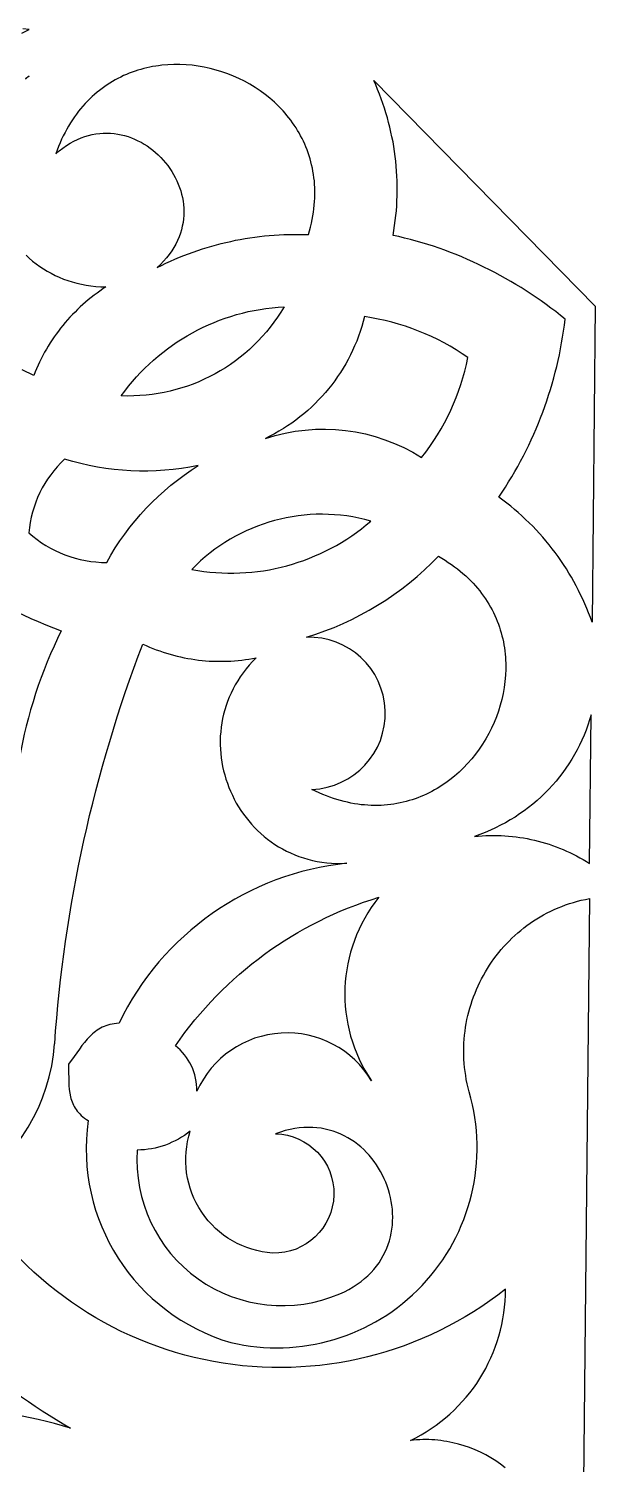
# Model space of a CAD drawing. Extents: x 3927 to 5087, y -513 to 1114.
# Drawn here: x 4621.9 to 4683.1, y 12.8 to 168.2 of the extents above; entities that cross this region are included whole.
import ezdxf

# ---------------------------------------------------------------- set-up
doc = ezdxf.new("R2010")
doc.units = 0
doc.layers.add('LAYER_1', color=18, linetype='CONTINUOUS')

msp = doc.modelspace()

# ---------------------------------------------------------------- linework, layer by layer
at = {"layer": 'LAYER_1'}
for points in [[(4621.12, 167.67), (4621.9, 168.06), (4621.22, 168.16)], [(4621.51, 162.76), (4621.91, 163.06), (4621.49, 162.69)], [(4621.56, 143.64), (4621.91, 143.32), (4622.27, 143.01), (4622.65, 142.72), (4623.04, 142.44), (4623.44, 142.17), (4623.86, 141.92), (4624.28, 141.69), (4624.72, 141.47), (4625.16, 141.26), (4625.62, 141.07), (4626.09, 140.9), (4626.57, 140.75), (4627.06, 140.61), (4627.56, 140.5), (4628.07, 140.4), (4628.59, 140.32), (4629.12, 140.27), (4629.66, 140.23), (4630.21, 140.21), (4629.88, 140), (4629.56, 139.77), (4629.24, 139.54), (4628.92, 139.31), (4628.61, 139.07), (4628.3, 138.82), (4628, 138.57), (4627.71, 138.31), (4627.42, 138.05), (4627.13, 137.78), (4626.86, 137.5), (4626.58, 137.22), (4626.31, 136.94), (4626.05, 136.65), (4625.8, 136.35), (4625.55, 136.05), (4625.3, 135.75), (4625.06, 135.44), (4624.83, 135.12), (4624.6, 134.8), (4624.38, 134.48), (4624.17, 134.15), (4623.96, 133.82), (4623.76, 133.48), (4623.57, 133.14), (4623.38, 132.79), (4623.2, 132.45), (4623.02, 132.09), (4622.86, 131.74), (4622.7, 131.37), (4622.54, 131.01), (4622.39, 130.64), (4621.14, 131.24)]]:
    msp.add_lwpolyline(points, dxfattribs=at)
for points in [[(4652.12, 145.88), (4652.23, 146.29), (4652.34, 146.69), (4652.43, 147.1), (4652.52, 147.5), (4652.59, 147.9), (4652.65, 148.29), (4652.7, 148.68), (4652.74, 149.07), (4652.77, 149.45), (4652.79, 149.83), (4652.8, 150.21), (4652.8, 150.58), (4652.79, 150.95), (4652.77, 151.32), (4652.75, 151.68), (4652.71, 152.03), (4652.66, 152.39), (4652.6, 152.73), (4652.54, 153.08), (4652.46, 153.42), (4652.38, 153.76), (4652.29, 154.09), (4652.19, 154.42), (4652.08, 154.74), (4651.96, 155.06), (4651.84, 155.37), (4651.71, 155.68), (4651.57, 155.99), (4651.42, 156.29), (4651.27, 156.58), (4651.11, 156.88), (4650.94, 157.16), (4650.77, 157.44), (4650.58, 157.72), (4650.4, 157.99), (4650.2, 158.26), (4650, 158.52), (4649.79, 158.78), (4649.58, 159.03), (4649.36, 159.28), (4649.14, 159.52), (4648.91, 159.75), (4648.43, 160.21), (4647.94, 160.64), (4647.42, 161.05), (4646.89, 161.44), (4646.34, 161.81), (4645.78, 162.15), (4645.2, 162.47), (4644.6, 162.77), (4644, 163.04), (4643.38, 163.28), (4642.76, 163.5), (4642.13, 163.69), (4641.48, 163.86), (4640.84, 164), (4640.19, 164.11), (4639.53, 164.2), (4638.87, 164.26), (4638.21, 164.29), (4637.56, 164.29), (4636.9, 164.26), (4636.24, 164.2), (4635.91, 164.16), (4635.59, 164.11), (4635.26, 164.06), (4634.94, 164), (4634.62, 163.92), (4634.3, 163.85), (4633.98, 163.76), (4633.66, 163.67), (4633.35, 163.56), (4633.04, 163.45), (4632.73, 163.34), (4632.42, 163.21), (4632.11, 163.08), (4631.81, 162.93), (4631.51, 162.78), (4631.22, 162.62), (4630.92, 162.46), (4630.63, 162.28), (4630.35, 162.1), (4630.07, 161.91), (4629.79, 161.7), (4629.51, 161.49), (4629.24, 161.28), (4628.97, 161.05), (4628.71, 160.81), (4628.46, 160.57), (4628.2, 160.32), (4627.96, 160.06), (4627.71, 159.78), (4627.47, 159.5), (4627.24, 159.22), (4627.02, 158.92), (4626.79, 158.61), (4626.58, 158.29), (4626.37, 157.97), (4626.16, 157.63), (4625.97, 157.29), (4625.78, 156.94), (4625.59, 156.57), (4625.41, 156.2), (4625.24, 155.82), (4625.08, 155.43), (4624.92, 155.03), (4624.77, 154.61), (4625.16, 154.94), (4625.55, 155.24), (4625.94, 155.52), (4626.33, 155.76), (4626.73, 155.98), (4627.13, 156.18), (4627.53, 156.34), (4627.93, 156.49), (4628.33, 156.61), (4628.73, 156.7), (4629.13, 156.77), (4629.53, 156.82), (4629.92, 156.85), (4630.32, 156.86), (4630.71, 156.84), (4631.09, 156.81), (4631.48, 156.75), (4631.86, 156.68), (4632.23, 156.59), (4632.6, 156.48), (4632.96, 156.35), (4633.31, 156.21), (4633.66, 156.04), (4634, 155.87), (4634.34, 155.68), (4634.66, 155.47), (4634.98, 155.25), (4635.28, 155.01), (4635.58, 154.77), (4635.86, 154.51), (4636.14, 154.24), (4636.4, 153.95), (4636.65, 153.66), (4636.89, 153.36), (4637.12, 153.04), (4637.33, 152.72), (4637.53, 152.39), (4637.71, 152.05), (4637.88, 151.7), (4638.03, 151.35), (4638.17, 150.99), (4638.29, 150.63), (4638.39, 150.26), (4638.48, 149.88), (4638.55, 149.51), (4638.6, 149.12), (4638.63, 148.74), (4638.64, 148.35), (4638.63, 147.96), (4638.6, 147.57), (4638.55, 147.18), (4638.47, 146.79), (4638.38, 146.4), (4638.26, 146.02), (4638.12, 145.63), (4637.96, 145.24), (4637.77, 144.86), (4637.56, 144.48), (4637.32, 144.11), (4637.06, 143.74), (4636.77, 143.37), (4636.45, 143.01), (4636.11, 142.66), (4635.74, 142.31), (4636.22, 142.55), (4636.7, 142.78), (4637.18, 143), (4637.67, 143.21), (4638.15, 143.42), (4638.65, 143.62), (4639.14, 143.81), (4639.64, 143.99), (4640.14, 144.16), (4640.64, 144.33), (4641.14, 144.48), (4641.65, 144.63), (4642.16, 144.77), (4642.67, 144.91), (4643.18, 145.03), (4643.7, 145.15), (4644.22, 145.26), (4644.74, 145.36), (4645.26, 145.45), (4645.78, 145.53), (4646.3, 145.61), (4646.82, 145.67), (4647.35, 145.73), (4647.88, 145.78), (4648.4, 145.82), (4648.93, 145.86), (4649.46, 145.88), (4649.99, 145.9), (4650.52, 145.9), (4651.05, 145.9), (4651.58, 145.89)], [(4631.86, 128.42), (4632.25, 128.95), (4632.66, 129.47), (4633.08, 129.98), (4633.51, 130.47), (4633.95, 130.95), (4634.41, 131.41), (4634.88, 131.86), (4635.36, 132.3), (4635.85, 132.72), (4636.35, 133.13), (4636.86, 133.52), (4637.39, 133.9), (4637.92, 134.26), (4638.46, 134.61), (4639.01, 134.94), (4639.57, 135.26), (4640.14, 135.56), (4640.72, 135.85), (4641.31, 136.12), (4641.9, 136.37), (4642.5, 136.61), (4643.11, 136.83), (4643.72, 137.03), (4644.34, 137.22), (4644.97, 137.39), (4645.6, 137.54), (4646.24, 137.67), (4646.88, 137.79), (4647.52, 137.89), (4648.18, 137.97), (4648.83, 138.03), (4649.49, 138.07), (4649.14, 137.5), (4648.77, 136.94), (4648.38, 136.39), (4647.98, 135.86), (4647.56, 135.35), (4647.12, 134.85), (4646.67, 134.37), (4646.21, 133.9), (4645.73, 133.45), (4645.23, 133.02), (4644.73, 132.61), (4644.21, 132.21), (4643.67, 131.83), (4643.13, 131.47), (4642.57, 131.13), (4642.01, 130.81), (4641.43, 130.51), (4640.84, 130.22), (4640.25, 129.96), (4639.64, 129.71), (4639.03, 129.49), (4638.41, 129.28), (4637.78, 129.1), (4637.14, 128.94), (4636.5, 128.8), (4635.85, 128.68), (4635.2, 128.58), (4634.54, 128.5), (4633.87, 128.45), (4633.21, 128.42), (4632.54, 128.41)], [(4682.69, 93.91), (4682.52, 93.35), (4682.34, 92.79), (4682.14, 92.24), (4681.93, 91.7), (4681.7, 91.16), (4681.45, 90.63), (4681.18, 90.11), (4680.9, 89.6), (4680.61, 89.1), (4680.29, 88.6), (4679.97, 88.12), (4679.63, 87.65), (4679.27, 87.18), (4678.9, 86.73), (4678.51, 86.29), (4678.12, 85.86), (4677.7, 85.44), (4677.28, 85.03), (4676.84, 84.63), (4676.39, 84.25), (4675.93, 83.88), (4675.45, 83.52), (4674.96, 83.18), (4674.46, 82.85), (4673.95, 82.53), (4673.43, 82.23), (4672.9, 81.95), (4672.35, 81.68), (4671.8, 81.42), (4671.23, 81.18), (4670.66, 80.95), (4670.08, 80.75), (4670.49, 80.79), (4670.9, 80.82), (4671.31, 80.84), (4671.72, 80.85), (4672.13, 80.86), (4672.54, 80.85), (4672.95, 80.84), (4673.36, 80.82), (4673.77, 80.79), (4674.17, 80.75), (4674.58, 80.7), (4674.98, 80.65), (4675.38, 80.58), (4675.78, 80.51), (4676.18, 80.43), (4676.58, 80.34), (4676.97, 80.24), (4677.36, 80.14), (4677.75, 80.03), (4678.14, 79.9), (4678.52, 79.77), (4678.9, 79.63), (4679.28, 79.49), (4679.65, 79.33), (4680.03, 79.17), (4680.39, 79), (4680.76, 78.82), (4681.12, 78.64), (4681.48, 78.44), (4681.83, 78.24), (4682.18, 78.03), (4682.52, 77.81)]]:
    msp.add_lwpolyline(points, close=True, dxfattribs=at)
for points in [[(4683.14, 138.12), (4682.8, 103.92), (4682.62, 104.43), (4682.42, 104.94), (4682.22, 105.43), (4682.01, 105.93), (4681.79, 106.42), (4681.56, 106.9), (4681.33, 107.38), (4681.08, 107.86), (4680.82, 108.33), (4680.56, 108.79), (4680.29, 109.25), (4680.01, 109.71), (4679.72, 110.16), (4679.42, 110.6), (4679.11, 111.04), (4678.8, 111.47), (4678.47, 111.89), (4678.14, 112.31), (4677.8, 112.72), (4677.46, 113.13), (4677.1, 113.53), (4676.74, 113.92), (4676.37, 114.31), (4675.99, 114.69), (4675.61, 115.06), (4675.21, 115.43), (4674.81, 115.79), (4674.41, 116.14), (4673.99, 116.48), (4673.57, 116.82), (4673.14, 117.15), (4672.71, 117.47, 0.121003), (4679.88, 136.73), (4679.38, 137.14), (4678.87, 137.54), (4678.35, 137.93), (4677.83, 138.32), (4677.3, 138.7), (4676.76, 139.07), (4676.22, 139.43), (4675.67, 139.79), (4675.12, 140.14), (4674.56, 140.48), (4674, 140.82), (4673.43, 141.14), (4672.85, 141.46), (4672.27, 141.77), (4671.69, 142.08), (4671.1, 142.37), (4670.51, 142.66), (4669.91, 142.93), (4669.31, 143.2), (4668.7, 143.46), (4668.1, 143.71), (4667.49, 143.95), (4666.87, 144.18), (4666.26, 144.4), (4665.64, 144.61), (4665.02, 144.81), (4664.4, 145), (4663.77, 145.18), (4663.15, 145.35), (4662.52, 145.51), (4661.89, 145.66), (4661.26, 145.79), (4661.35, 146.32), (4661.43, 146.86), (4661.51, 147.39), (4661.57, 147.93), (4661.62, 148.46), (4661.66, 149), (4661.69, 149.53), (4661.71, 150.07), (4661.72, 150.61), (4661.72, 151.14), (4661.71, 151.68), (4661.68, 152.21), (4661.65, 152.75), (4661.61, 153.28), (4661.56, 153.81), (4661.5, 154.34), (4661.43, 154.87), (4661.35, 155.4), (4661.26, 155.92), (4661.15, 156.45), (4661.04, 156.97), (4660.92, 157.49), (4660.79, 158.01), (4660.65, 158.53), (4660.5, 159.04), (4660.34, 159.55), (4660.17, 160.06), (4659.99, 160.57), (4659.8, 161.07), (4659.6, 161.57), (4659.39, 162.07), (4659.17, 162.56)], [(4669.36, 132.57), (4668.73, 132.99), (4668.09, 133.4), (4667.44, 133.79), (4666.78, 134.16), (4666.11, 134.51), (4665.42, 134.84), (4664.73, 135.15), (4664.02, 135.44), (4663.31, 135.71), (4662.6, 135.96), (4661.87, 136.19), (4661.14, 136.4), (4660.4, 136.58), (4659.66, 136.74), (4658.92, 136.88), (4658.17, 137), (4658.03, 136.46), (4657.88, 135.92), (4657.71, 135.4), (4657.52, 134.88), (4657.33, 134.36), (4657.11, 133.85), (4656.89, 133.35), (4656.65, 132.86), (4656.4, 132.37), (4656.14, 131.9), (4655.86, 131.43), (4655.57, 130.96), (4655.27, 130.51), (4654.95, 130.07), (4654.63, 129.63), (4654.29, 129.2), (4653.94, 128.78), (4653.58, 128.38), (4653.21, 127.98), (4652.83, 127.59), (4652.43, 127.21), (4652.03, 126.85), (4651.61, 126.49), (4651.19, 126.15), (4650.76, 125.81), (4650.31, 125.49), (4649.86, 125.18), (4649.4, 124.88), (4648.92, 124.59), (4648.44, 124.32), (4647.95, 124.06), (4647.45, 123.81, -0.224974), (4664.36, 121.75, 0.118726)], [(4621.86, 113.61, 0.186674), (4630.29, 110.4, -0.126855), (4640.18, 120.88), (4639.28, 120.71), (4638.38, 120.57), (4637.47, 120.46), (4636.56, 120.37), (4635.65, 120.31), (4634.74, 120.29), (4633.83, 120.29), (4632.91, 120.32), (4632, 120.37), (4631.1, 120.46), (4630.19, 120.58), (4629.29, 120.72), (4628.39, 120.89), (4627.5, 121.09), (4626.62, 121.32), (4625.74, 121.58), (4625.33, 121.18), (4624.94, 120.76), (4624.57, 120.33), (4624.23, 119.88), (4623.9, 119.42), (4623.6, 118.95), (4623.32, 118.46), (4623.06, 117.96), (4622.82, 117.44), (4622.61, 116.92), (4622.43, 116.39), (4622.26, 115.85), (4622.13, 115.3), (4622.01, 114.74), (4621.93, 114.18)], [(4639.48, 109.63, 0.228229), (4658.87, 114.88, 0.276488)], [(4666.17, 111.07), (4666.54, 110.86), (4666.9, 110.64), (4667.24, 110.41), (4667.58, 110.18), (4667.91, 109.94), (4668.23, 109.7), (4668.53, 109.46), (4668.83, 109.21), (4669.12, 108.95), (4669.4, 108.69), (4669.66, 108.43), (4669.92, 108.16), (4670.17, 107.88), (4670.41, 107.61), (4670.64, 107.33), (4670.85, 107.04), (4671.06, 106.76), (4671.27, 106.46), (4671.46, 106.17), (4671.64, 105.87), (4671.81, 105.57), (4671.97, 105.27), (4672.13, 104.97), (4672.28, 104.66), (4672.41, 104.35), (4672.54, 104.04), (4672.66, 103.72), (4672.77, 103.4), (4672.87, 103.09), (4672.97, 102.77), (4673.05, 102.44), (4673.13, 102.12), (4673.2, 101.8), (4673.26, 101.47), (4673.31, 101.15), (4673.36, 100.82), (4673.39, 100.49), (4673.42, 100.16), (4673.44, 99.83), (4673.45, 99.5), (4673.46, 99.18), (4673.46, 98.85), (4673.43, 98.19), (4673.37, 97.53), (4673.28, 96.88), (4673.17, 96.23), (4673.03, 95.58), (4672.86, 94.95), (4672.66, 94.32), (4672.44, 93.69), (4672.19, 93.08), (4671.91, 92.48), (4671.61, 91.89), (4671.29, 91.31), (4670.94, 90.74), (4670.57, 90.2), (4670.18, 89.66), (4669.77, 89.15), (4669.33, 88.65), (4668.88, 88.17), (4668.4, 87.71), (4667.91, 87.28), (4667.4, 86.87), (4667.13, 86.67), (4666.86, 86.48), (4666.59, 86.29), (4666.32, 86.12), (4666.03, 85.94), (4665.75, 85.78), (4665.46, 85.62), (4665.17, 85.47), (4664.87, 85.32), (4664.57, 85.19), (4664.26, 85.06), (4663.95, 84.94), (4663.64, 84.82), (4663.32, 84.71), (4663, 84.62), (4662.68, 84.53), (4662.35, 84.44), (4662.02, 84.37), (4661.69, 84.3), (4661.35, 84.25), (4661.01, 84.2), (4660.67, 84.16), (4660.32, 84.13), (4659.97, 84.11), (4659.62, 84.1), (4659.27, 84.09), (4658.91, 84.1), (4658.55, 84.12), (4658.19, 84.15), (4657.82, 84.18), (4657.45, 84.23), (4657.08, 84.29), (4656.71, 84.36), (4656.34, 84.44), (4655.96, 84.53), (4655.58, 84.63), (4655.2, 84.74), (4654.82, 84.86), (4654.43, 84.99), (4654.05, 85.14), (4653.66, 85.3), (4653.27, 85.46), (4652.88, 85.64), (4652.49, 85.84, 1), (4651.89, 102.3, 0.128453)], [(4640.05, 53.18), (4640.04, 53.53), (4640.01, 53.89), (4639.97, 54.24), (4639.9, 54.59), (4639.81, 54.93), (4639.71, 55.27), (4639.59, 55.6), (4639.45, 55.92), (4639.29, 56.24), (4639.11, 56.54), (4638.92, 56.83), (4638.71, 57.11), (4638.49, 57.38), (4638.25, 57.64), (4637.99, 57.88), (4637.72, 58.1), (4638.23, 58.82), (4638.75, 59.52), (4639.28, 60.21), (4639.83, 60.89), (4640.39, 61.55), (4640.96, 62.21), (4641.54, 62.84), (4642.14, 63.47), (4642.75, 64.09), (4643.38, 64.69), (4644.01, 65.27), (4644.66, 65.84), (4645.32, 66.4), (4645.99, 66.95), (4646.67, 67.48), (4647.36, 68), (4648.06, 68.5), (4648.78, 68.98), (4649.5, 69.46), (4650.23, 69.91), (4650.97, 70.35), (4651.73, 70.78), (4652.49, 71.19), (4653.26, 71.59), (4654.04, 71.97), (4654.83, 72.33), (4655.62, 72.68), (4656.43, 73.01), (4657.24, 73.32), (4658.06, 73.62), (4658.89, 73.9), (4659.72, 74.16, 0.329739), (4658.95, 54.29, 0.606751)], [(4648.24, 35.65, -0.487168), (4639.33, 48.86, -0.166667), (4633.6, 46.8, 0.562024), (4655.49, 31.25), (4656, 31.48), (4656.49, 31.73), (4656.95, 32), (4657.39, 32.28), (4657.8, 32.58), (4658.18, 32.89), (4658.55, 33.21), (4658.88, 33.55), (4659.2, 33.89), (4659.48, 34.25), (4659.75, 34.62), (4659.99, 35), (4660.21, 35.38), (4660.41, 35.78), (4660.59, 36.18), (4660.74, 36.58), (4660.87, 37), (4660.98, 37.41), (4661.07, 37.83), (4661.14, 38.26), (4661.19, 38.68), (4661.22, 39.11), (4661.23, 39.54), (4661.22, 39.97), (4661.19, 40.4), (4661.14, 40.83), (4661.07, 41.25), (4660.99, 41.67), (4660.89, 42.09), (4660.77, 42.51), (4660.63, 42.92), (4660.48, 43.32), (4660.31, 43.71), (4660.12, 44.1), (4659.92, 44.48), (4659.7, 44.86), (4659.47, 45.22), (4659.22, 45.57), (4658.96, 45.91), (4658.68, 46.24), (4658.39, 46.56), (4658.09, 46.86), (4657.77, 47.15), (4657.44, 47.42), (4657.1, 47.68), (4656.74, 47.92), (4656.37, 48.14), (4655.99, 48.35), (4655.6, 48.53), (4655.2, 48.7), (4654.79, 48.85), (4654.36, 48.97), (4653.93, 49.08), (4653.48, 49.16), (4653.03, 49.22), (4652.57, 49.25), (4652.09, 49.26), (4651.61, 49.24), (4651.12, 49.2), (4650.63, 49.13), (4650.12, 49.03), (4649.61, 48.91), (4649.09, 48.75), (4648.56, 48.57, -1)]]:
    msp.add_lwpolyline(points, format="xyb", close=True, dxfattribs=at)
for points in [[(4612.75, 109.61, 0.063158), (4625.38, 103, 0.145764), (4620.44, 74.51)], [(4673.4, 12.43), (4672.89, 12.81), (4672.37, 13.17), (4671.84, 13.51), (4671.29, 13.82), (4670.72, 14.1), (4670.14, 14.36), (4669.55, 14.6), (4668.95, 14.81), (4668.34, 14.99), (4667.72, 15.14), (4667.08, 15.27), (4666.76, 15.32), (4666.44, 15.36), (4666.12, 15.4), (4665.8, 15.43), (4665.47, 15.45), (4665.14, 15.47), (4664.81, 15.47), (4664.48, 15.47), (4664.15, 15.46), (4663.81, 15.45), (4663.48, 15.42), (4663.15, 15.39), (4663.73, 15.68), (4664.3, 16), (4664.85, 16.33), (4665.4, 16.67), (4665.92, 17.04), (4666.43, 17.42), (4666.93, 17.82), (4667.41, 18.24), (4667.87, 18.67), (4668.32, 19.12), (4668.75, 19.58), (4669.17, 20.06), (4669.57, 20.54), (4669.95, 21.05), (4670.31, 21.56), (4670.65, 22.09), (4670.98, 22.63), (4671.29, 23.18), (4671.57, 23.74), (4671.84, 24.31), (4672.09, 24.89), (4672.32, 25.48), (4672.53, 26.08), (4672.71, 26.68), (4672.88, 27.3), (4673.03, 27.92), (4673.15, 28.54), (4673.25, 29.18), (4673.33, 29.82), (4673.39, 30.46), (4673.42, 31.11), (4673.43, 31.76, -0.453995), (4615.15, 42.54, 0.240725), (4624.65, 58.31), (4624.66, 58.32, -0.074077), (4634.19, 101.56), (4634.55, 101.4), (4634.92, 101.24), (4635.28, 101.09), (4635.65, 100.95), (4636.02, 100.82), (4636.39, 100.69), (4636.77, 100.57), (4637.14, 100.46), (4637.52, 100.36), (4637.9, 100.26), (4638.28, 100.17), (4638.67, 100.09), (4639.05, 100.02), (4639.44, 99.95), (4639.82, 99.89), (4640.21, 99.84), (4640.6, 99.8), (4640.99, 99.76), (4641.38, 99.73), (4641.77, 99.71), (4642.16, 99.7), (4642.55, 99.7), (4642.94, 99.7), (4643.33, 99.71), (4643.73, 99.73), (4644.12, 99.75), (4644.51, 99.79), (4644.9, 99.83), (4645.29, 99.88), (4645.68, 99.93), (4646.07, 100), (4646.46, 100.07), (4646.07, 99.68), (4645.71, 99.28), (4645.37, 98.87), (4645.04, 98.46), (4644.74, 98.03), (4644.46, 97.6), (4644.2, 97.16), (4643.96, 96.72), (4643.74, 96.27), (4643.54, 95.82), (4643.36, 95.36), (4643.2, 94.9), (4643.05, 94.44), (4642.93, 93.97), (4642.82, 93.5), (4642.74, 93.03), (4642.67, 92.56), (4642.62, 92.08), (4642.58, 91.61), (4642.57, 91.13), (4642.57, 90.66), (4642.59, 90.19), (4642.63, 89.72), (4642.68, 89.25), (4642.75, 88.78), (4642.83, 88.32), (4642.94, 87.86), (4643.05, 87.4), (4643.19, 86.95), (4643.34, 86.5), (4643.5, 86.06), (4643.68, 85.63), (4643.88, 85.2), (4644.09, 84.78), (4644.31, 84.36), (4644.55, 83.96), (4644.81, 83.56), (4645.07, 83.17), (4645.36, 82.79), (4645.65, 82.42), (4645.96, 82.07), (4646.28, 81.72), (4646.61, 81.38), (4646.96, 81.06), (4647.32, 80.75), (4647.69, 80.45), (4648.08, 80.16), (4648.47, 79.89), (4648.88, 79.63), (4649.3, 79.39), (4649.73, 79.17), (4650.17, 78.96), (4650.63, 78.76), (4651.09, 78.58), (4651.57, 78.42), (4652.05, 78.28), (4652.55, 78.16), (4653.05, 78.05), (4653.57, 77.97), (4654.09, 77.9), (4654.62, 77.85), (4655.17, 77.83), (4655.72, 77.83), (4656.28, 77.84, 0.260478), (4631.62, 60.54), (4631.36, 60.51), (4631.11, 60.48), (4630.87, 60.44), (4630.64, 60.39), (4630.42, 60.33), (4630.21, 60.25), (4630, 60.17), (4629.81, 60.09), (4629.62, 59.99), (4629.44, 59.89), (4629.26, 59.77), (4629.09, 59.65), (4628.93, 59.53), (4628.77, 59.39), (4628.46, 59.11), (4628.17, 58.79), (4627.88, 58.46), (4627.6, 58.11), (4627.33, 57.73), (4626.76, 56.95), (4626.16, 56.11), (4626.17, 55.13), (4626.18, 54.66), (4626.19, 54.22), (4626.21, 53.78), (4626.24, 53.36), (4626.3, 52.96), (4626.37, 52.58), (4626.42, 52.39), (4626.48, 52.21), (4626.54, 52.03), (4626.61, 51.85), (4626.69, 51.68), (4626.78, 51.51), (4626.88, 51.34), (4626.99, 51.18), (4627.11, 51.02), (4627.24, 50.86), (4627.39, 50.71), (4627.54, 50.56), (4627.71, 50.42), (4627.89, 50.27), (4628.09, 50.13), (4628.3, 50, 0.373134), (4643.72, 25.98, 0.574165), (4669.5, 53.11), (4669.38, 53.55), (4669.28, 53.99), (4669.19, 54.43), (4669.12, 54.87), (4669.05, 55.31), (4669, 55.75), (4668.96, 56.19), (4668.93, 56.63), (4668.91, 57.07), (4668.91, 57.51), (4668.91, 57.94), (4668.93, 58.38), (4668.96, 58.81), (4669, 59.24), (4669.05, 59.67), (4669.11, 60.09), (4669.18, 60.52), (4669.26, 60.94), (4669.36, 61.36), (4669.46, 61.77), (4669.57, 62.18), (4669.7, 62.59), (4669.83, 63), (4669.97, 63.4), (4670.13, 63.8), (4670.29, 64.19), (4670.46, 64.58), (4670.65, 64.96), (4670.84, 65.34), (4671.04, 65.71), (4671.25, 66.08), (4671.47, 66.44), (4671.69, 66.8), (4671.93, 67.15), (4672.17, 67.5), (4672.43, 67.84), (4672.69, 68.17), (4672.96, 68.5), (4673.24, 68.82), (4673.52, 69.13), (4673.82, 69.43), (4674.12, 69.73), (4674.43, 70.02), (4674.75, 70.31), (4675.07, 70.58), (4675.41, 70.85), (4675.74, 71.11), (4676.09, 71.36), (4676.45, 71.6), (4676.81, 71.83), (4677.17, 72.05), (4677.55, 72.26), (4677.93, 72.47), (4678.32, 72.66), (4678.71, 72.85), (4679.11, 73.02), (4679.51, 73.18), (4679.93, 73.34), (4680.34, 73.48), (4680.77, 73.61), (4681.2, 73.73), (4681.63, 73.84), (4682.07, 73.94), (4682.52, 74.03), (4681.69, -6.8)], [(4605.43, 35.95, 0.11065), (4626.36, 16.72), (4625.5, 16.96), (4624.63, 17.2), (4623.76, 17.42), (4622.89, 17.64), (4622.02, 17.83), (4621.14, 18.02)]]:
    msp.add_lwpolyline(points, format="xyb", dxfattribs=at)

doc.saveas('drawing.dxf')
